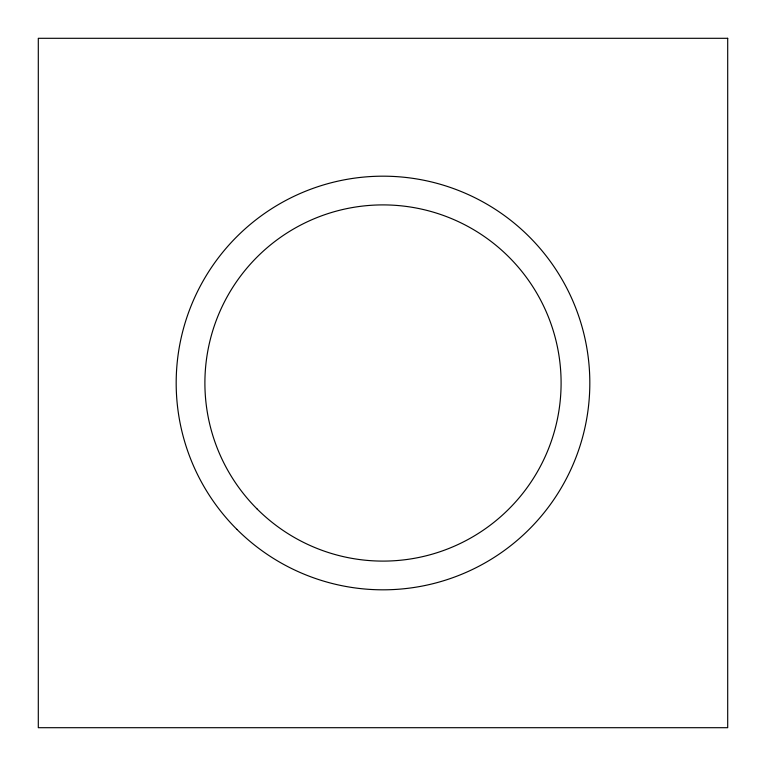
<?xml version="1.0" encoding="UTF-8"?>
<svg xmlns="http://www.w3.org/2000/svg" width="766" height="766" viewBox="0 0 766 766"><rect width="100%" height="100%" fill="white"/><g stroke="black" fill="none" stroke-linecap="round" stroke-linejoin="round"><path stroke-width="1.15" d="M727.7 38.3L38.3 38.3L38.3 727.7L727.7 727.7L727.7 38.3M236.838 529.325A206.82 206.82 0 0 0 582.802 436.419A206.82 206.82 0 0 0 329.361 183.256A206.82 206.82 0 0 0 236.838 529.325M257.137 509.007A178.095 178.095 0 0 0 555.053 428.998A178.095 178.095 0 0 0 336.81 210.995A178.095 178.095 0 0 0 257.137 509.007"/></g></svg>
